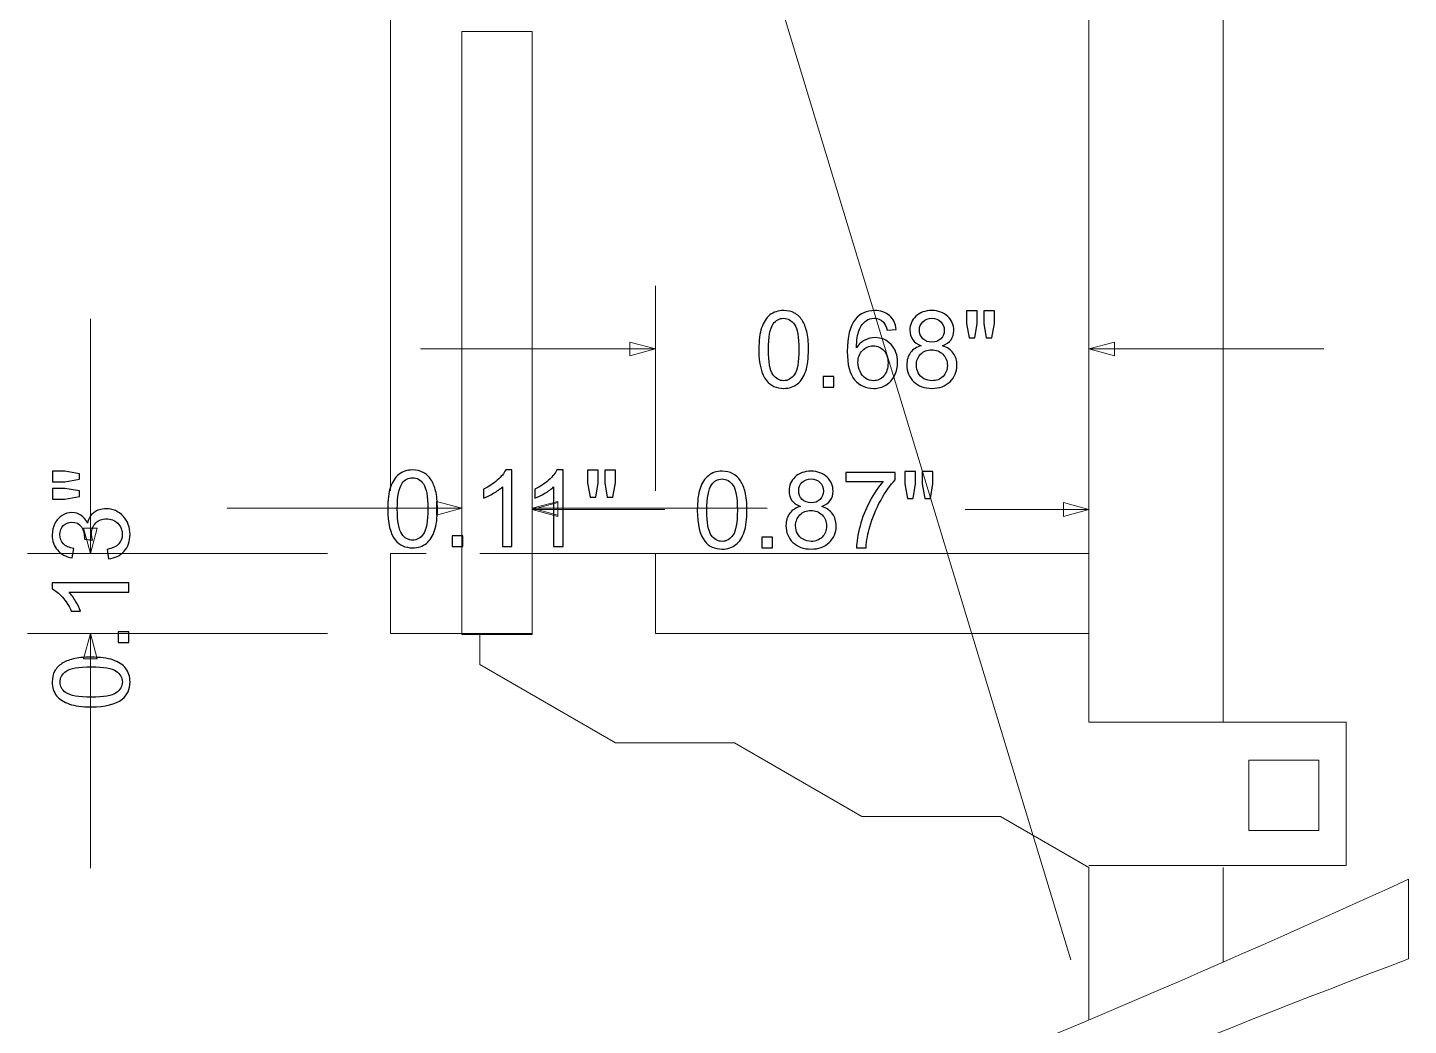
# Model space of a CAD drawing. Header units: inches. Extents: x -60.4 to -14.9, y -20.3 to 14.1.
# Drawn here: x -30.503 to -28.342, y -6.183 to -4.622 of the extents above; entities that cross this region are included whole.
import ezdxf

# ---------------------------------------------------------------- set-up
doc = ezdxf.new("R2010")
doc.units = ezdxf.units.IN
doc.header["$MEASUREMENT"] = 0
doc.layers.add('Master Desktop', color=7, linetype='Continuous', plot=False)

msp = doc.modelspace()

# ---------------------------------------------------------------- linework, layer by layer
at = {"layer": 'Master Desktop', "lineweight": 9}
for points in [[(-29.8232, -5.5718), (-29.7132, -5.5718), (-29.7132, -4.6277), (-29.8232, -4.6277), (-29.8232, -5.5718)], [(-28.5917, -5.8782), (-28.4817, -5.8782), (-28.4817, -5.7682), (-28.5917, -5.7682), (-28.5917, -5.8782)]]:
    msp.add_lwpolyline(points, close=True, dxfattribs=at)
at = {"layer": 'Master Desktop', "lineweight": 18}
for points in [[(-28.8417, -0.5512), (-28.8417, -0.5512), (-28.8417, -5.7087), (-28.8417, -5.7087)], [(-28.8417, -5.7087), (-28.8417, -5.7087), (-28.8417, -0.5512), (-28.8417, -0.5512)], [(-28.6317, -0.5512), (-28.6317, -0.5512), (-28.6317, -5.7087), (-28.6317, -5.7087)], [(-28.8417, -5.9362), (-28.8417, -5.9362), (-28.8417, -6.1747), (-28.8417, -6.1747)], [(-28.8417, -6.1747), (-28.8417, -6.1747), (-28.8417, -5.9362), (-28.8417, -5.9362)], [(-28.6317, -5.9362), (-28.6317, -5.9362), (-28.6317, -6.0844), (-28.6317, -6.0844)], [(-30.499, -6.7786), (-29.7552, -6.5517), (-29.0328, -6.2708), (-28.3417, -5.9547)]]:
    msp.add_open_spline(points, degree=3, dxfattribs=at)
at = {"layer": 'Master Desktop', "color": 155, "lineweight": 9}
for points in [[(-28.8703, -6.0805), (-28.8703, -6.0805), (-29.7186, -3.2878), (-29.7186, -3.2878)], [(-29.9352, -5.3465), (-29.9352, -5.3465), (-29.9352, -3.849), (-29.9352, -3.849)], [(-28.8417, -5.3465), (-28.8417, -5.3465), (-28.8417, -3.849), (-28.8417, -3.849)], [(-29.5205, -5.3465), (-29.5205, -5.3465), (-29.5205, -5.0261), (-29.5205, -5.0261)], [(-28.8417, -5.3465), (-28.8417, -5.3465), (-28.8417, -5.0261), (-28.8417, -5.0261)], [(-30.4047, -5.4449), (-30.4047, -5.4449), (-30.4047, -5.0775), (-30.4047, -5.0775)], [(-29.5205, -5.1245), (-29.5205, -5.1245), (-29.8879, -5.1245), (-29.8879, -5.1245)], [(-28.4743, -5.1245), (-28.4743, -5.1245), (-28.8417, -5.1245), (-28.8417, -5.1245)], [(-29.8232, -5.374), (-29.8232, -5.374), (-29.8232, -5.2756), (-29.8232, -5.2756)], [(-29.7132, -5.374), (-29.7132, -5.374), (-29.7132, -5.2756), (-29.7132, -5.2756)], [(-29.7132, -5.376), (-29.7132, -5.376), (-29.7132, -5.2775), (-29.7132, -5.2775)], [(-28.8417, -5.376), (-28.8417, -5.376), (-28.8417, -5.2775), (-28.8417, -5.2775)], [(-30.1906, -5.374), (-30.1906, -5.374), (-29.8232, -5.374), (-29.8232, -5.374)], [(-29.7132, -5.374), (-29.7132, -5.374), (-29.3457, -5.374), (-29.3457, -5.374)], [(-29.5057, -5.376), (-29.5057, -5.376), (-29.7132, -5.376), (-29.7132, -5.376)], [(-28.8417, -5.376), (-28.8417, -5.376), (-29.0353, -5.376), (-29.0353, -5.376)], [(-30.0336, -5.4449), (-30.0336, -5.4449), (-30.5031, -5.4449), (-30.5031, -5.4449)], [(-30.0336, -5.5699), (-30.0336, -5.5699), (-30.5031, -5.5699), (-30.5031, -5.5699)], [(-30.4047, -5.9373), (-30.4047, -5.9373), (-30.4047, -5.5699), (-30.4047, -5.5699)]]:
    msp.add_open_spline(points, degree=3, dxfattribs=at)
at = {"layer": 'Master Desktop', "color": 155}
for points, knots in [([(-29.3585, -5.1255), (-29.3585, -5.1114), (-29.357, -5.1), (-29.3541, -5.0914), (-29.3541, -5.0914), (-29.3512, -5.0828), (-29.3469, -5.0762), (-29.3412, -5.0715), (-29.3412, -5.0715), (-29.3355, -5.0669), (-29.3283, -5.0646), (-29.3196, -5.0646), (-29.3196, -5.0646), (-29.3132, -5.0646), (-29.3076, -5.0658), (-29.3028, -5.0684), (-29.3028, -5.0684), (-29.2979, -5.071), (-29.2939, -5.0747), (-29.2908, -5.0796), (-29.2908, -5.0796), (-29.2877, -5.0844), (-29.2853, -5.0903), (-29.2835, -5.0973), (-29.2835, -5.0973), (-29.2817, -5.1043), (-29.2808, -5.1137), (-29.2808, -5.1255), (-29.2808, -5.1255), (-29.2808, -5.1395), (-29.2822, -5.1508), (-29.2851, -5.1595), (-29.2851, -5.1595), (-29.288, -5.1681), (-29.2923, -5.1747), (-29.298, -5.1794), (-29.298, -5.1794), (-29.3037, -5.1841), (-29.3109, -5.1864), (-29.3196, -5.1864), (-29.3196, -5.1864), (-29.3311, -5.1864), (-29.3401, -5.1823), (-29.3467, -5.1741), (-29.3467, -5.1741), (-29.3545, -5.1641), (-29.3585, -5.1479), (-29.3585, -5.1255)], [0, 0, 0, 0, 0.076923, 0.076923, 0.076923, 0.076923, 0.153846, 0.153846, 0.153846, 0.153846, 0.230769, 0.230769, 0.230769, 0.230769, 0.307692, 0.307692, 0.307692, 0.307692, 0.384615, 0.384615, 0.384615, 0.384615, 0.461538, 0.461538, 0.461538, 0.461538, 0.538462, 0.538462, 0.538462, 0.538462, 0.615385, 0.615385, 0.615385, 0.615385, 0.692308, 0.692308, 0.692308, 0.692308, 0.769231, 0.769231, 0.769231, 0.769231, 0.846154, 0.846154, 0.846154, 0.846154, 1, 1, 1, 1]), ([(-29.3435, -5.1256), (-29.3435, -5.1452), (-29.3412, -5.1583), (-29.3366, -5.1647), (-29.3366, -5.1647), (-29.332, -5.1712), (-29.3264, -5.1744), (-29.3196, -5.1744), (-29.3196, -5.1744), (-29.3129, -5.1744), (-29.3072, -5.1712), (-29.3027, -5.1647), (-29.3027, -5.1647), (-29.2981, -5.1582), (-29.2958, -5.1452), (-29.2958, -5.1256), (-29.2958, -5.1256), (-29.2958, -5.1059), (-29.2981, -5.0929), (-29.3027, -5.0864), (-29.3027, -5.0864), (-29.3072, -5.08), (-29.3129, -5.0767), (-29.3198, -5.0767), (-29.3198, -5.0767), (-29.3265, -5.0767), (-29.3319, -5.0796), (-29.3359, -5.0853), (-29.3359, -5.0853), (-29.341, -5.0925), (-29.3435, -5.106), (-29.3435, -5.1256)], [0, 0, 0, 0, 0.111111, 0.111111, 0.111111, 0.111111, 0.222222, 0.222222, 0.222222, 0.222222, 0.333333, 0.333333, 0.333333, 0.333333, 0.444444, 0.444444, 0.444444, 0.444444, 0.555556, 0.555556, 0.555556, 0.555556, 0.666667, 0.666667, 0.666667, 0.666667, 0.777778, 0.777778, 0.777778, 0.777778, 1, 1, 1, 1]), ([(-29.1433, -5.0942), (-29.1433, -5.0942), (-29.1578, -5.0954), (-29.1578, -5.0954), (-29.1578, -5.0954), (-29.1591, -5.0897), (-29.161, -5.0855), (-29.1634, -5.0828), (-29.1634, -5.0828), (-29.1674, -5.0787), (-29.1723, -5.0766), (-29.1781, -5.0766), (-29.1781, -5.0766), (-29.1828, -5.0766), (-29.187, -5.0779), (-29.1905, -5.0805), (-29.1905, -5.0805), (-29.1952, -5.0838), (-29.1988, -5.0887), (-29.2015, -5.0952), (-29.2015, -5.0952), (-29.2041, -5.1017), (-29.2055, -5.1108), (-29.2056, -5.1228), (-29.2056, -5.1228), (-29.2021, -5.1174), (-29.1978, -5.1134), (-29.1927, -5.1108), (-29.1927, -5.1108), (-29.1875, -5.1082), (-29.1822, -5.1069), (-29.1766, -5.1069), (-29.1766, -5.1069), (-29.1668, -5.1069), (-29.1585, -5.1105), (-29.1516, -5.1177), (-29.1516, -5.1177), (-29.1447, -5.1249), (-29.1413, -5.1342), (-29.1413, -5.1456), (-29.1413, -5.1456), (-29.1413, -5.1531), (-29.1429, -5.16), (-29.1461, -5.1665), (-29.1461, -5.1665), (-29.1494, -5.1729), (-29.1538, -5.1778), (-29.1595, -5.1813), (-29.1595, -5.1813), (-29.1651, -5.1847), (-29.1715, -5.1864), (-29.1787, -5.1864), (-29.1787, -5.1864), (-29.1909, -5.1864), (-29.2009, -5.1819), (-29.2086, -5.1729), (-29.2086, -5.1729), (-29.2163, -5.164), (-29.2201, -5.1492), (-29.2201, -5.1285), (-29.2201, -5.1285), (-29.2201, -5.1055), (-29.2159, -5.0887), (-29.2073, -5.0782), (-29.2073, -5.0782), (-29.1999, -5.0691), (-29.1899, -5.0646), (-29.1772, -5.0646), (-29.1772, -5.0646), (-29.1678, -5.0646), (-29.1601, -5.0672), (-29.1541, -5.0725), (-29.1541, -5.0725), (-29.1481, -5.0777), (-29.1445, -5.085), (-29.1433, -5.0942)], [0, 0, 0, 0, 0.05, 0.05, 0.05, 0.05, 0.1, 0.1, 0.1, 0.1, 0.15, 0.15, 0.15, 0.15, 0.2, 0.2, 0.2, 0.2, 0.25, 0.25, 0.25, 0.25, 0.3, 0.3, 0.3, 0.3, 0.35, 0.35, 0.35, 0.35, 0.4, 0.4, 0.4, 0.4, 0.45, 0.45, 0.45, 0.45, 0.5, 0.5, 0.5, 0.5, 0.55, 0.55, 0.55, 0.55, 0.6, 0.6, 0.6, 0.6, 0.65, 0.65, 0.65, 0.65, 0.7, 0.7, 0.7, 0.7, 0.75, 0.75, 0.75, 0.75, 0.8, 0.8, 0.8, 0.8, 0.85, 0.85, 0.85, 0.85, 0.9, 0.9, 0.9, 0.9, 1, 1, 1, 1]), ([(-29.1042, -5.1197), (-29.1103, -5.1175), (-29.1148, -5.1143), (-29.1177, -5.1102), (-29.1177, -5.1102), (-29.1206, -5.106), (-29.1221, -5.1011), (-29.1221, -5.0953), (-29.1221, -5.0953), (-29.1221, -5.0867), (-29.119, -5.0794), (-29.1128, -5.0735), (-29.1128, -5.0735), (-29.1065, -5.0675), (-29.0982, -5.0646), (-29.0879, -5.0646), (-29.0879, -5.0646), (-29.0775, -5.0646), (-29.0691, -5.0676), (-29.0628, -5.0737), (-29.0628, -5.0737), (-29.0564, -5.0797), (-29.0533, -5.0871), (-29.0533, -5.0958), (-29.0533, -5.0958), (-29.0533, -5.1013), (-29.0547, -5.1061), (-29.0576, -5.1102), (-29.0576, -5.1102), (-29.0605, -5.1143), (-29.0649, -5.1175), (-29.0708, -5.1197), (-29.0708, -5.1197), (-29.0635, -5.1221), (-29.058, -5.1259), (-29.0542, -5.1313), (-29.0542, -5.1313), (-29.0504, -5.1366), (-29.0484, -5.1429), (-29.0484, -5.1503), (-29.0484, -5.1503), (-29.0484, -5.1605), (-29.052, -5.169), (-29.0592, -5.176), (-29.0592, -5.176), (-29.0665, -5.1829), (-29.0759, -5.1864), (-29.0877, -5.1864), (-29.0877, -5.1864), (-29.0994, -5.1864), (-29.1089, -5.1829), (-29.1161, -5.176), (-29.1161, -5.176), (-29.1233, -5.169), (-29.1269, -5.1603), (-29.1269, -5.1499), (-29.1269, -5.1499), (-29.1269, -5.1421), (-29.125, -5.1356), (-29.121, -5.1304), (-29.121, -5.1304), (-29.1171, -5.1252), (-29.1115, -5.1216), (-29.1042, -5.1197)], [0, 0, 0, 0, 0.058824, 0.058824, 0.058824, 0.058824, 0.117647, 0.117647, 0.117647, 0.117647, 0.176471, 0.176471, 0.176471, 0.176471, 0.235294, 0.235294, 0.235294, 0.235294, 0.294118, 0.294118, 0.294118, 0.294118, 0.352941, 0.352941, 0.352941, 0.352941, 0.411765, 0.411765, 0.411765, 0.411765, 0.470588, 0.470588, 0.470588, 0.470588, 0.529412, 0.529412, 0.529412, 0.529412, 0.588235, 0.588235, 0.588235, 0.588235, 0.647059, 0.647059, 0.647059, 0.647059, 0.705882, 0.705882, 0.705882, 0.705882, 0.764706, 0.764706, 0.764706, 0.764706, 0.823529, 0.823529, 0.823529, 0.823529, 0.882353, 0.882353, 0.882353, 0.882353, 1, 1, 1, 1]), ([(-29.1071, -5.0948), (-29.1071, -5.1005), (-29.1053, -5.1051), (-29.1017, -5.1087), (-29.1017, -5.1087), (-29.0981, -5.1123), (-29.0934, -5.1141), (-29.0875, -5.1141), (-29.0875, -5.1141), (-29.0818, -5.1141), (-29.0772, -5.1123), (-29.0736, -5.1087), (-29.0736, -5.1087), (-29.07, -5.1052), (-29.0683, -5.1008), (-29.0683, -5.0957), (-29.0683, -5.0957), (-29.0683, -5.0903), (-29.0701, -5.0857), (-29.0738, -5.0821), (-29.0738, -5.0821), (-29.0775, -5.0784), (-29.0821, -5.0766), (-29.0877, -5.0766), (-29.0877, -5.0766), (-29.0933, -5.0766), (-29.098, -5.0784), (-29.1016, -5.082), (-29.1016, -5.082), (-29.1053, -5.0855), (-29.1071, -5.0898), (-29.1071, -5.0948)], [0, 0, 0, 0, 0.111111, 0.111111, 0.111111, 0.111111, 0.222222, 0.222222, 0.222222, 0.222222, 0.333333, 0.333333, 0.333333, 0.333333, 0.444444, 0.444444, 0.444444, 0.444444, 0.555556, 0.555556, 0.555556, 0.555556, 0.666667, 0.666667, 0.666667, 0.666667, 0.777778, 0.777778, 0.777778, 0.777778, 1, 1, 1, 1]), ([(-29.0294, -5.1072), (-29.0294, -5.1072), (-29.0334, -5.0846), (-29.0334, -5.0846), (-29.0334, -5.0846), (-29.0334, -5.0846), (-29.0334, -5.0651), (-29.0334, -5.0651), (-29.0334, -5.0651), (-29.0334, -5.0651), (-29.0167, -5.0651), (-29.0167, -5.0651), (-29.0167, -5.0651), (-29.0167, -5.0651), (-29.0167, -5.0846), (-29.0167, -5.0846), (-29.0167, -5.0846), (-29.0167, -5.0846), (-29.0204, -5.1072), (-29.0204, -5.1072), (-29.0204, -5.1072), (-29.0204, -5.1072), (-29.0294, -5.1072), (-29.0294, -5.1072)], [0, 0, 0, 0, 0.142857, 0.142857, 0.142857, 0.142857, 0.285714, 0.285714, 0.285714, 0.285714, 0.428571, 0.428571, 0.428571, 0.428571, 0.571429, 0.571429, 0.571429, 0.571429, 0.714286, 0.714286, 0.714286, 0.714286, 1, 1, 1, 1]), ([(-29.0024, -5.1072), (-29.0024, -5.1072), (-29.0064, -5.0846), (-29.0064, -5.0846), (-29.0064, -5.0846), (-29.0064, -5.0846), (-29.0064, -5.0651), (-29.0064, -5.0651), (-29.0064, -5.0651), (-29.0064, -5.0651), (-28.9897, -5.0651), (-28.9897, -5.0651), (-28.9897, -5.0651), (-28.9897, -5.0651), (-28.9897, -5.0846), (-28.9897, -5.0846), (-28.9897, -5.0846), (-28.9897, -5.0846), (-28.9937, -5.1072), (-28.9937, -5.1072), (-28.9937, -5.1072), (-28.9937, -5.1072), (-29.0024, -5.1072), (-29.0024, -5.1072)], [0, 0, 0, 0, 0.142857, 0.142857, 0.142857, 0.142857, 0.285714, 0.285714, 0.285714, 0.285714, 0.428571, 0.428571, 0.428571, 0.428571, 0.571429, 0.571429, 0.571429, 0.571429, 0.714286, 0.714286, 0.714286, 0.714286, 1, 1, 1, 1]), ([(-29.2033, -5.1457), (-29.2033, -5.1508), (-29.2022, -5.1556), (-29.2001, -5.1602), (-29.2001, -5.1602), (-29.1979, -5.1648), (-29.1949, -5.1683), (-29.1911, -5.1708), (-29.1911, -5.1708), (-29.1873, -5.1732), (-29.1832, -5.1744), (-29.1789, -5.1744), (-29.1789, -5.1744), (-29.1727, -5.1744), (-29.1674, -5.1719), (-29.1629, -5.1669), (-29.1629, -5.1669), (-29.1585, -5.1619), (-29.1563, -5.1551), (-29.1563, -5.1465), (-29.1563, -5.1465), (-29.1563, -5.1383), (-29.1585, -5.1318), (-29.1629, -5.127), (-29.1629, -5.127), (-29.1672, -5.1223), (-29.1728, -5.1199), (-29.1795, -5.1199), (-29.1795, -5.1199), (-29.1861, -5.1199), (-29.1918, -5.1223), (-29.1964, -5.127), (-29.1964, -5.127), (-29.201, -5.1318), (-29.2033, -5.138), (-29.2033, -5.1457)], [0, 0, 0, 0, 0.1, 0.1, 0.1, 0.1, 0.2, 0.2, 0.2, 0.2, 0.3, 0.3, 0.3, 0.3, 0.4, 0.4, 0.4, 0.4, 0.5, 0.5, 0.5, 0.5, 0.6, 0.6, 0.6, 0.6, 0.7, 0.7, 0.7, 0.7, 0.8, 0.8, 0.8, 0.8, 1, 1, 1, 1]), ([(-29.1119, -5.15), (-29.1119, -5.1542), (-29.111, -5.1582), (-29.109, -5.1621), (-29.109, -5.1621), (-29.1071, -5.166), (-29.1041, -5.169), (-29.1002, -5.1712), (-29.1002, -5.1712), (-29.0963, -5.1733), (-29.092, -5.1744), (-29.0876, -5.1744), (-29.0876, -5.1744), (-29.0805, -5.1744), (-29.0747, -5.1722), (-29.0702, -5.1677), (-29.0702, -5.1677), (-29.0657, -5.1632), (-29.0634, -5.1574), (-29.0634, -5.1505), (-29.0634, -5.1505), (-29.0634, -5.1434), (-29.0658, -5.1376), (-29.0704, -5.133), (-29.0704, -5.133), (-29.0751, -5.1284), (-29.081, -5.1261), (-29.088, -5.1261), (-29.088, -5.1261), (-29.095, -5.1261), (-29.1007, -5.1283), (-29.1052, -5.1329), (-29.1052, -5.1329), (-29.1097, -5.1375), (-29.1119, -5.1432), (-29.1119, -5.15)], [0, 0, 0, 0, 0.1, 0.1, 0.1, 0.1, 0.2, 0.2, 0.2, 0.2, 0.3, 0.3, 0.3, 0.3, 0.4, 0.4, 0.4, 0.4, 0.5, 0.5, 0.5, 0.5, 0.6, 0.6, 0.6, 0.6, 0.7, 0.7, 0.7, 0.7, 0.8, 0.8, 0.8, 0.8, 1, 1, 1, 1]), ([(-29.2576, -5.1844), (-29.2576, -5.1844), (-29.2576, -5.1677), (-29.2576, -5.1677), (-29.2576, -5.1677), (-29.2576, -5.1677), (-29.2409, -5.1677), (-29.2409, -5.1677), (-29.2409, -5.1677), (-29.2409, -5.1677), (-29.2409, -5.1844), (-29.2409, -5.1844), (-29.2409, -5.1844), (-29.2409, -5.1844), (-29.2576, -5.1844), (-29.2576, -5.1844)], [0, 0, 0, 0, 0.2, 0.2, 0.2, 0.2, 0.4, 0.4, 0.4, 0.4, 0.6, 0.6, 0.6, 0.6, 1, 1, 1, 1]), ([(-30.4219, -5.3287), (-30.4219, -5.3287), (-30.4446, -5.3327), (-30.4446, -5.3327), (-30.4446, -5.3327), (-30.4446, -5.3327), (-30.4641, -5.3327), (-30.4641, -5.3327), (-30.4641, -5.3327), (-30.4641, -5.3327), (-30.4641, -5.316), (-30.4641, -5.316), (-30.4641, -5.316), (-30.4641, -5.316), (-30.4446, -5.316), (-30.4446, -5.316), (-30.4446, -5.316), (-30.4446, -5.316), (-30.4219, -5.32), (-30.4219, -5.32), (-30.4219, -5.32), (-30.4219, -5.32), (-30.4219, -5.3287), (-30.4219, -5.3287)], [0, 0, 0, 0, 0.142857, 0.142857, 0.142857, 0.142857, 0.285714, 0.285714, 0.285714, 0.285714, 0.428571, 0.428571, 0.428571, 0.428571, 0.571429, 0.571429, 0.571429, 0.571429, 0.714286, 0.714286, 0.714286, 0.714286, 1, 1, 1, 1]), ([(-29.9394, -5.375), (-29.9394, -5.3609), (-29.9379, -5.3496), (-29.935, -5.3409), (-29.935, -5.3409), (-29.9321, -5.3323), (-29.9278, -5.3257), (-29.9221, -5.321), (-29.9221, -5.321), (-29.9164, -5.3164), (-29.9092, -5.3141), (-29.9005, -5.3141), (-29.9005, -5.3141), (-29.8941, -5.3141), (-29.8885, -5.3154), (-29.8837, -5.3179), (-29.8837, -5.3179), (-29.8788, -5.3205), (-29.8748, -5.3243), (-29.8717, -5.3291), (-29.8717, -5.3291), (-29.8686, -5.3339), (-29.8662, -5.3399), (-29.8644, -5.3468), (-29.8644, -5.3468), (-29.8626, -5.3538), (-29.8617, -5.3632), (-29.8617, -5.375), (-29.8617, -5.375), (-29.8617, -5.389), (-29.8631, -5.4004), (-29.866, -5.409), (-29.866, -5.409), (-29.8689, -5.4176), (-29.8732, -5.4243), (-29.8789, -5.4289), (-29.8789, -5.4289), (-29.8846, -5.4336), (-29.8918, -5.4359), (-29.9005, -5.4359), (-29.9005, -5.4359), (-29.912, -5.4359), (-29.921, -5.4318), (-29.9276, -5.4236), (-29.9276, -5.4236), (-29.9354, -5.4136), (-29.9394, -5.3974), (-29.9394, -5.375)], [0, 0, 0, 0, 0.076923, 0.076923, 0.076923, 0.076923, 0.153846, 0.153846, 0.153846, 0.153846, 0.230769, 0.230769, 0.230769, 0.230769, 0.307692, 0.307692, 0.307692, 0.307692, 0.384615, 0.384615, 0.384615, 0.384615, 0.461538, 0.461538, 0.461538, 0.461538, 0.538462, 0.538462, 0.538462, 0.538462, 0.615385, 0.615385, 0.615385, 0.615385, 0.692308, 0.692308, 0.692308, 0.692308, 0.769231, 0.769231, 0.769231, 0.769231, 0.846154, 0.846154, 0.846154, 0.846154, 1, 1, 1, 1]), ([(-29.7454, -5.4339), (-29.7454, -5.4339), (-29.76, -5.4339), (-29.76, -5.4339), (-29.76, -5.4339), (-29.76, -5.4339), (-29.76, -5.3405), (-29.76, -5.3405), (-29.76, -5.3405), (-29.7635, -5.3439), (-29.7682, -5.3473), (-29.7739, -5.3506), (-29.7739, -5.3506), (-29.7796, -5.354), (-29.7848, -5.3565), (-29.7894, -5.3582), (-29.7894, -5.3582), (-29.7894, -5.3582), (-29.7894, -5.344), (-29.7894, -5.344), (-29.7894, -5.344), (-29.7812, -5.3402), (-29.774, -5.3355), (-29.7679, -5.33), (-29.7679, -5.33), (-29.7617, -5.3246), (-29.7574, -5.3193), (-29.7548, -5.3141), (-29.7548, -5.3141), (-29.7548, -5.3141), (-29.7454, -5.3141), (-29.7454, -5.3141), (-29.7454, -5.3141), (-29.7454, -5.3141), (-29.7454, -5.4339), (-29.7454, -5.4339)], [0, 0, 0, 0, 0.1, 0.1, 0.1, 0.1, 0.2, 0.2, 0.2, 0.2, 0.3, 0.3, 0.3, 0.3, 0.4, 0.4, 0.4, 0.4, 0.5, 0.5, 0.5, 0.5, 0.6, 0.6, 0.6, 0.6, 0.7, 0.7, 0.7, 0.7, 0.8, 0.8, 0.8, 0.8, 1, 1, 1, 1]), ([(-29.665, -5.4339), (-29.665, -5.4339), (-29.6797, -5.4339), (-29.6797, -5.4339), (-29.6797, -5.4339), (-29.6797, -5.4339), (-29.6797, -5.3405), (-29.6797, -5.3405), (-29.6797, -5.3405), (-29.6832, -5.3439), (-29.6879, -5.3473), (-29.6936, -5.3506), (-29.6936, -5.3506), (-29.6993, -5.354), (-29.7045, -5.3565), (-29.709, -5.3582), (-29.709, -5.3582), (-29.709, -5.3582), (-29.709, -5.344), (-29.709, -5.344), (-29.709, -5.344), (-29.7008, -5.3402), (-29.6937, -5.3355), (-29.6875, -5.33), (-29.6875, -5.33), (-29.6814, -5.3246), (-29.677, -5.3193), (-29.6745, -5.3141), (-29.6745, -5.3141), (-29.6745, -5.3141), (-29.665, -5.3141), (-29.665, -5.3141), (-29.665, -5.3141), (-29.665, -5.3141), (-29.665, -5.4339), (-29.665, -5.4339)], [0, 0, 0, 0, 0.1, 0.1, 0.1, 0.1, 0.2, 0.2, 0.2, 0.2, 0.3, 0.3, 0.3, 0.3, 0.4, 0.4, 0.4, 0.4, 0.5, 0.5, 0.5, 0.5, 0.6, 0.6, 0.6, 0.6, 0.7, 0.7, 0.7, 0.7, 0.8, 0.8, 0.8, 0.8, 1, 1, 1, 1]), ([(-29.6226, -5.3568), (-29.6226, -5.3568), (-29.6267, -5.3341), (-29.6267, -5.3341), (-29.6267, -5.3341), (-29.6267, -5.3341), (-29.6267, -5.3146), (-29.6267, -5.3146), (-29.6267, -5.3146), (-29.6267, -5.3146), (-29.61, -5.3146), (-29.61, -5.3146), (-29.61, -5.3146), (-29.61, -5.3146), (-29.61, -5.3341), (-29.61, -5.3341), (-29.61, -5.3341), (-29.61, -5.3341), (-29.6137, -5.3568), (-29.6137, -5.3568), (-29.6137, -5.3568), (-29.6137, -5.3568), (-29.6226, -5.3568), (-29.6226, -5.3568)], [0, 0, 0, 0, 0.142857, 0.142857, 0.142857, 0.142857, 0.285714, 0.285714, 0.285714, 0.285714, 0.428571, 0.428571, 0.428571, 0.428571, 0.571429, 0.571429, 0.571429, 0.571429, 0.714286, 0.714286, 0.714286, 0.714286, 1, 1, 1, 1]), ([(-29.5957, -5.3568), (-29.5957, -5.3568), (-29.5997, -5.3341), (-29.5997, -5.3341), (-29.5997, -5.3341), (-29.5997, -5.3341), (-29.5997, -5.3146), (-29.5997, -5.3146), (-29.5997, -5.3146), (-29.5997, -5.3146), (-29.583, -5.3146), (-29.583, -5.3146), (-29.583, -5.3146), (-29.583, -5.3146), (-29.583, -5.3341), (-29.583, -5.3341), (-29.583, -5.3341), (-29.583, -5.3341), (-29.5869, -5.3568), (-29.5869, -5.3568), (-29.5869, -5.3568), (-29.5869, -5.3568), (-29.5957, -5.3568), (-29.5957, -5.3568)], [0, 0, 0, 0, 0.142857, 0.142857, 0.142857, 0.142857, 0.285714, 0.285714, 0.285714, 0.285714, 0.428571, 0.428571, 0.428571, 0.428571, 0.571429, 0.571429, 0.571429, 0.571429, 0.714286, 0.714286, 0.714286, 0.714286, 1, 1, 1, 1]), ([(-29.4548, -5.377), (-29.4548, -5.3629), (-29.4534, -5.3515), (-29.4505, -5.3429), (-29.4505, -5.3429), (-29.4476, -5.3343), (-29.4433, -5.3276), (-29.4375, -5.323), (-29.4375, -5.323), (-29.4318, -5.3183), (-29.4246, -5.316), (-29.416, -5.316), (-29.416, -5.316), (-29.4096, -5.316), (-29.404, -5.3173), (-29.3991, -5.3199), (-29.3991, -5.3199), (-29.3943, -5.3225), (-29.3903, -5.3262), (-29.3872, -5.3311), (-29.3872, -5.3311), (-29.3841, -5.3359), (-29.3816, -5.3418), (-29.3798, -5.3488), (-29.3798, -5.3488), (-29.378, -5.3558), (-29.3771, -5.3652), (-29.3771, -5.377), (-29.3771, -5.377), (-29.3771, -5.391), (-29.3786, -5.4023), (-29.3815, -5.4109), (-29.3815, -5.4109), (-29.3843, -5.4196), (-29.3886, -5.4262), (-29.3943, -5.4309), (-29.3943, -5.4309), (-29.4, -5.4355), (-29.4073, -5.4379), (-29.416, -5.4379), (-29.416, -5.4379), (-29.4275, -5.4379), (-29.4365, -5.4338), (-29.443, -5.4256), (-29.443, -5.4256), (-29.4509, -5.4156), (-29.4548, -5.3994), (-29.4548, -5.377)], [0, 0, 0, 0, 0.076923, 0.076923, 0.076923, 0.076923, 0.153846, 0.153846, 0.153846, 0.153846, 0.230769, 0.230769, 0.230769, 0.230769, 0.307692, 0.307692, 0.307692, 0.307692, 0.384615, 0.384615, 0.384615, 0.384615, 0.461538, 0.461538, 0.461538, 0.461538, 0.538462, 0.538462, 0.538462, 0.538462, 0.615385, 0.615385, 0.615385, 0.615385, 0.692308, 0.692308, 0.692308, 0.692308, 0.769231, 0.769231, 0.769231, 0.769231, 0.846154, 0.846154, 0.846154, 0.846154, 1, 1, 1, 1]), ([(-29.2932, -5.3712), (-29.2993, -5.369), (-29.3038, -5.3658), (-29.3068, -5.3616), (-29.3068, -5.3616), (-29.3097, -5.3575), (-29.3111, -5.3526), (-29.3111, -5.3468), (-29.3111, -5.3468), (-29.3111, -5.3381), (-29.308, -5.3308), (-29.3018, -5.3249), (-29.3018, -5.3249), (-29.2956, -5.319), (-29.2873, -5.316), (-29.2769, -5.316), (-29.2769, -5.316), (-29.2665, -5.316), (-29.2581, -5.3191), (-29.2518, -5.3251), (-29.2518, -5.3251), (-29.2455, -5.3312), (-29.2423, -5.3385), (-29.2423, -5.3472), (-29.2423, -5.3472), (-29.2423, -5.3528), (-29.2438, -5.3576), (-29.2466, -5.3617), (-29.2466, -5.3617), (-29.2495, -5.3658), (-29.2539, -5.369), (-29.2598, -5.3712), (-29.2598, -5.3712), (-29.2525, -5.3736), (-29.247, -5.3774), (-29.2432, -5.3827), (-29.2432, -5.3827), (-29.2394, -5.388), (-29.2375, -5.3944), (-29.2375, -5.4018), (-29.2375, -5.4018), (-29.2375, -5.412), (-29.2411, -5.4205), (-29.2483, -5.4275), (-29.2483, -5.4275), (-29.2555, -5.4344), (-29.265, -5.4379), (-29.2767, -5.4379), (-29.2767, -5.4379), (-29.2885, -5.4379), (-29.298, -5.4344), (-29.3052, -5.4274), (-29.3052, -5.4274), (-29.3124, -5.4205), (-29.316, -5.4118), (-29.316, -5.4013), (-29.316, -5.4013), (-29.316, -5.3936), (-29.314, -5.3871), (-29.3101, -5.3819), (-29.3101, -5.3819), (-29.3061, -5.3766), (-29.3005, -5.3731), (-29.2932, -5.3712)], [0, 0, 0, 0, 0.058824, 0.058824, 0.058824, 0.058824, 0.117647, 0.117647, 0.117647, 0.117647, 0.176471, 0.176471, 0.176471, 0.176471, 0.235294, 0.235294, 0.235294, 0.235294, 0.294118, 0.294118, 0.294118, 0.294118, 0.352941, 0.352941, 0.352941, 0.352941, 0.411765, 0.411765, 0.411765, 0.411765, 0.470588, 0.470588, 0.470588, 0.470588, 0.529412, 0.529412, 0.529412, 0.529412, 0.588235, 0.588235, 0.588235, 0.588235, 0.647059, 0.647059, 0.647059, 0.647059, 0.705882, 0.705882, 0.705882, 0.705882, 0.764706, 0.764706, 0.764706, 0.764706, 0.823529, 0.823529, 0.823529, 0.823529, 0.882353, 0.882353, 0.882353, 0.882353, 1, 1, 1, 1]), ([(-29.1257, -5.3587), (-29.1257, -5.3587), (-29.1298, -5.336), (-29.1298, -5.336), (-29.1298, -5.336), (-29.1298, -5.336), (-29.1298, -5.3165), (-29.1298, -5.3165), (-29.1298, -5.3165), (-29.1298, -5.3165), (-29.1131, -5.3165), (-29.1131, -5.3165), (-29.1131, -5.3165), (-29.1131, -5.3165), (-29.1131, -5.336), (-29.1131, -5.336), (-29.1131, -5.336), (-29.1131, -5.336), (-29.1168, -5.3587), (-29.1168, -5.3587), (-29.1168, -5.3587), (-29.1168, -5.3587), (-29.1257, -5.3587), (-29.1257, -5.3587)], [0, 0, 0, 0, 0.142857, 0.142857, 0.142857, 0.142857, 0.285714, 0.285714, 0.285714, 0.285714, 0.428571, 0.428571, 0.428571, 0.428571, 0.571429, 0.571429, 0.571429, 0.571429, 0.714286, 0.714286, 0.714286, 0.714286, 1, 1, 1, 1]), ([(-29.0988, -5.3587), (-29.0988, -5.3587), (-29.1028, -5.336), (-29.1028, -5.336), (-29.1028, -5.336), (-29.1028, -5.336), (-29.1028, -5.3165), (-29.1028, -5.3165), (-29.1028, -5.3165), (-29.1028, -5.3165), (-29.0861, -5.3165), (-29.0861, -5.3165), (-29.0861, -5.3165), (-29.0861, -5.3165), (-29.0861, -5.336), (-29.0861, -5.336), (-29.0861, -5.336), (-29.0861, -5.336), (-29.09, -5.3587), (-29.09, -5.3587), (-29.09, -5.3587), (-29.09, -5.3587), (-29.0988, -5.3587), (-29.0988, -5.3587)], [0, 0, 0, 0, 0.142857, 0.142857, 0.142857, 0.142857, 0.285714, 0.285714, 0.285714, 0.285714, 0.428571, 0.428571, 0.428571, 0.428571, 0.571429, 0.571429, 0.571429, 0.571429, 0.714286, 0.714286, 0.714286, 0.714286, 1, 1, 1, 1]), ([(-29.9244, -5.3751), (-29.9244, -5.3947), (-29.9221, -5.4078), (-29.9175, -5.4142), (-29.9175, -5.4142), (-29.9129, -5.4207), (-29.9072, -5.4239), (-29.9005, -5.4239), (-29.9005, -5.4239), (-29.8938, -5.4239), (-29.8881, -5.4207), (-29.8836, -5.4142), (-29.8836, -5.4142), (-29.879, -5.4077), (-29.8767, -5.3947), (-29.8767, -5.3751), (-29.8767, -5.3751), (-29.8767, -5.3554), (-29.879, -5.3424), (-29.8836, -5.3359), (-29.8836, -5.3359), (-29.8881, -5.3295), (-29.8938, -5.3263), (-29.9007, -5.3263), (-29.9007, -5.3263), (-29.9074, -5.3263), (-29.9128, -5.3291), (-29.9168, -5.3348), (-29.9168, -5.3348), (-29.9219, -5.3421), (-29.9244, -5.3555), (-29.9244, -5.3751)], [0, 0, 0, 0, 0.111111, 0.111111, 0.111111, 0.111111, 0.222222, 0.222222, 0.222222, 0.222222, 0.333333, 0.333333, 0.333333, 0.333333, 0.444444, 0.444444, 0.444444, 0.444444, 0.555556, 0.555556, 0.555556, 0.555556, 0.666667, 0.666667, 0.666667, 0.666667, 0.777778, 0.777778, 0.777778, 0.777778, 1, 1, 1, 1]), ([(-29.4398, -5.377), (-29.4398, -5.3967), (-29.4375, -5.4097), (-29.433, -5.4162), (-29.433, -5.4162), (-29.4284, -5.4226), (-29.4227, -5.4259), (-29.416, -5.4259), (-29.416, -5.4259), (-29.4093, -5.4259), (-29.4036, -5.4226), (-29.399, -5.4161), (-29.399, -5.4161), (-29.3944, -5.4096), (-29.3921, -5.3966), (-29.3921, -5.377), (-29.3921, -5.377), (-29.3921, -5.3574), (-29.3944, -5.3443), (-29.399, -5.3379), (-29.399, -5.3379), (-29.4036, -5.3314), (-29.4093, -5.3282), (-29.4161, -5.3282), (-29.4161, -5.3282), (-29.4229, -5.3282), (-29.4283, -5.3311), (-29.4323, -5.3368), (-29.4323, -5.3368), (-29.4373, -5.344), (-29.4398, -5.3575), (-29.4398, -5.377)], [0, 0, 0, 0, 0.111111, 0.111111, 0.111111, 0.111111, 0.222222, 0.222222, 0.222222, 0.222222, 0.333333, 0.333333, 0.333333, 0.333333, 0.444444, 0.444444, 0.444444, 0.444444, 0.555556, 0.555556, 0.555556, 0.555556, 0.666667, 0.666667, 0.666667, 0.666667, 0.777778, 0.777778, 0.777778, 0.777778, 1, 1, 1, 1]), ([(-29.2961, -5.3463), (-29.2961, -5.352), (-29.2943, -5.3566), (-29.2908, -5.3601), (-29.2908, -5.3601), (-29.2871, -5.3637), (-29.2824, -5.3655), (-29.2766, -5.3655), (-29.2766, -5.3655), (-29.2709, -5.3655), (-29.2663, -5.3638), (-29.2627, -5.3602), (-29.2627, -5.3602), (-29.2591, -5.3566), (-29.2573, -5.3523), (-29.2573, -5.3471), (-29.2573, -5.3471), (-29.2573, -5.3417), (-29.2591, -5.3372), (-29.2628, -5.3335), (-29.2628, -5.3335), (-29.2665, -5.3299), (-29.2711, -5.328), (-29.2767, -5.328), (-29.2767, -5.328), (-29.2824, -5.328), (-29.287, -5.3298), (-29.2907, -5.3334), (-29.2907, -5.3334), (-29.2943, -5.337), (-29.2961, -5.3413), (-29.2961, -5.3463)], [0, 0, 0, 0, 0.111111, 0.111111, 0.111111, 0.111111, 0.222222, 0.222222, 0.222222, 0.222222, 0.333333, 0.333333, 0.333333, 0.333333, 0.444444, 0.444444, 0.444444, 0.444444, 0.555556, 0.555556, 0.555556, 0.555556, 0.666667, 0.666667, 0.666667, 0.666667, 0.777778, 0.777778, 0.777778, 0.777778, 1, 1, 1, 1]), ([(-29.2223, -5.332), (-29.2223, -5.332), (-29.2223, -5.318), (-29.2223, -5.318), (-29.2223, -5.318), (-29.2223, -5.318), (-29.1451, -5.318), (-29.1451, -5.318), (-29.1451, -5.318), (-29.1451, -5.318), (-29.1451, -5.3294), (-29.1451, -5.3294), (-29.1451, -5.3294), (-29.1527, -5.3375), (-29.1603, -5.3482), (-29.1677, -5.3616), (-29.1677, -5.3616), (-29.1752, -5.375), (-29.1809, -5.3888), (-29.185, -5.403), (-29.185, -5.403), (-29.1879, -5.413), (-29.1898, -5.424), (-29.1906, -5.4359), (-29.1906, -5.4359), (-29.1906, -5.4359), (-29.2056, -5.4359), (-29.2056, -5.4359), (-29.2056, -5.4359), (-29.2055, -5.4265), (-29.2036, -5.4151), (-29.2001, -5.4018), (-29.2001, -5.4018), (-29.1966, -5.3885), (-29.1915, -5.3756), (-29.185, -5.3633), (-29.185, -5.3633), (-29.1784, -5.3509), (-29.1714, -5.3405), (-29.164, -5.332), (-29.164, -5.332), (-29.164, -5.332), (-29.2223, -5.332), (-29.2223, -5.332)], [0, 0, 0, 0, 0.083333, 0.083333, 0.083333, 0.083333, 0.166667, 0.166667, 0.166667, 0.166667, 0.25, 0.25, 0.25, 0.25, 0.333333, 0.333333, 0.333333, 0.333333, 0.416667, 0.416667, 0.416667, 0.416667, 0.5, 0.5, 0.5, 0.5, 0.583333, 0.583333, 0.583333, 0.583333, 0.666667, 0.666667, 0.666667, 0.666667, 0.75, 0.75, 0.75, 0.75, 0.833333, 0.833333, 0.833333, 0.833333, 1, 1, 1, 1]), ([(-30.4219, -5.3556), (-30.4219, -5.3556), (-30.4446, -5.3597), (-30.4446, -5.3597), (-30.4446, -5.3597), (-30.4446, -5.3597), (-30.4641, -5.3597), (-30.4641, -5.3597), (-30.4641, -5.3597), (-30.4641, -5.3597), (-30.4641, -5.343), (-30.4641, -5.343), (-30.4641, -5.343), (-30.4641, -5.343), (-30.4446, -5.343), (-30.4446, -5.343), (-30.4446, -5.343), (-30.4446, -5.343), (-30.4219, -5.3467), (-30.4219, -5.3467), (-30.4219, -5.3467), (-30.4219, -5.3467), (-30.4219, -5.3556), (-30.4219, -5.3556)], [0, 0, 0, 0, 0.142857, 0.142857, 0.142857, 0.142857, 0.285714, 0.285714, 0.285714, 0.285714, 0.428571, 0.428571, 0.428571, 0.428571, 0.571429, 0.571429, 0.571429, 0.571429, 0.714286, 0.714286, 0.714286, 0.714286, 1, 1, 1, 1]), ([(-30.3764, -5.4531), (-30.3764, -5.4531), (-30.3784, -5.4384), (-30.3784, -5.4384), (-30.3784, -5.4384), (-30.3701, -5.4367), (-30.3641, -5.4339), (-30.3604, -5.4298), (-30.3604, -5.4298), (-30.3568, -5.4258), (-30.3549, -5.4209), (-30.3549, -5.415), (-30.3549, -5.415), (-30.3549, -5.4081), (-30.3573, -5.4022), (-30.3621, -5.3975), (-30.3621, -5.3975), (-30.3669, -5.3928), (-30.3728, -5.3904), (-30.3799, -5.3904), (-30.3799, -5.3904), (-30.3866, -5.3904), (-30.3921, -5.3926), (-30.3965, -5.397), (-30.3965, -5.397), (-30.4009, -5.4014), (-30.4031, -5.407), (-30.4031, -5.4138), (-30.4031, -5.4138), (-30.4031, -5.4166), (-30.4025, -5.42), (-30.4014, -5.4241), (-30.4014, -5.4241), (-30.4014, -5.4241), (-30.4143, -5.4225), (-30.4143, -5.4225), (-30.4143, -5.4225), (-30.4142, -5.4215), (-30.4141, -5.4207), (-30.4141, -5.4201), (-30.4141, -5.4201), (-30.4141, -5.4139), (-30.4158, -5.4083), (-30.419, -5.4032), (-30.419, -5.4032), (-30.4223, -5.3982), (-30.4273, -5.3957), (-30.434, -5.3957), (-30.434, -5.3957), (-30.4394, -5.3957), (-30.4438, -5.3976), (-30.4473, -5.4012), (-30.4473, -5.4012), (-30.4509, -5.4048), (-30.4526, -5.4095), (-30.4526, -5.4153), (-30.4526, -5.4153), (-30.4526, -5.421), (-30.4508, -5.4258), (-30.4472, -5.4296), (-30.4472, -5.4296), (-30.4436, -5.4334), (-30.4382, -5.4358), (-30.4309, -5.4369), (-30.4309, -5.4369), (-30.4309, -5.4369), (-30.4336, -5.4516), (-30.4336, -5.4516), (-30.4336, -5.4516), (-30.4434, -5.4498), (-30.4511, -5.4457), (-30.4565, -5.4393), (-30.4565, -5.4393), (-30.4619, -5.433), (-30.4646, -5.4251), (-30.4646, -5.4156), (-30.4646, -5.4156), (-30.4646, -5.4091), (-30.4632, -5.4031), (-30.4604, -5.3977), (-30.4604, -5.3977), (-30.4576, -5.3922), (-30.4538, -5.388), (-30.449, -5.3851), (-30.449, -5.3851), (-30.4442, -5.3822), (-30.4391, -5.3807), (-30.4337, -5.3807), (-30.4337, -5.3807), (-30.4285, -5.3807), (-30.4239, -5.3821), (-30.4196, -5.3849), (-30.4196, -5.3849), (-30.4154, -5.3876), (-30.4121, -5.3918), (-30.4096, -5.3972), (-30.4096, -5.3972), (-30.4079, -5.3901), (-30.4046, -5.3846), (-30.3994, -5.3807), (-30.3994, -5.3807), (-30.3943, -5.3768), (-30.3879, -5.3749), (-30.3802, -5.3749), (-30.3802, -5.3749), (-30.3698, -5.3749), (-30.3609, -5.3787), (-30.3536, -5.3863), (-30.3536, -5.3863), (-30.3464, -5.3939), (-30.3428, -5.4035), (-30.3428, -5.4151), (-30.3428, -5.4151), (-30.3428, -5.4256), (-30.3459, -5.4343), (-30.3521, -5.4412), (-30.3521, -5.4412), (-30.3584, -5.4481), (-30.3665, -5.4521), (-30.3764, -5.4531)], [0, 0, 0, 0, 0.032258, 0.032258, 0.032258, 0.032258, 0.064516, 0.064516, 0.064516, 0.064516, 0.096774, 0.096774, 0.096774, 0.096774, 0.129032, 0.129032, 0.129032, 0.129032, 0.16129, 0.16129, 0.16129, 0.16129, 0.193548, 0.193548, 0.193548, 0.193548, 0.225806, 0.225806, 0.225806, 0.225806, 0.258065, 0.258065, 0.258065, 0.258065, 0.290323, 0.290323, 0.290323, 0.290323, 0.322581, 0.322581, 0.322581, 0.322581, 0.354839, 0.354839, 0.354839, 0.354839, 0.387097, 0.387097, 0.387097, 0.387097, 0.419355, 0.419355, 0.419355, 0.419355, 0.451613, 0.451613, 0.451613, 0.451613, 0.483871, 0.483871, 0.483871, 0.483871, 0.516129, 0.516129, 0.516129, 0.516129, 0.548387, 0.548387, 0.548387, 0.548387, 0.580645, 0.580645, 0.580645, 0.580645, 0.612903, 0.612903, 0.612903, 0.612903, 0.645161, 0.645161, 0.645161, 0.645161, 0.677419, 0.677419, 0.677419, 0.677419, 0.709677, 0.709677, 0.709677, 0.709677, 0.741935, 0.741935, 0.741935, 0.741935, 0.774194, 0.774194, 0.774194, 0.774194, 0.806452, 0.806452, 0.806452, 0.806452, 0.83871, 0.83871, 0.83871, 0.83871, 0.870968, 0.870968, 0.870968, 0.870968, 0.903226, 0.903226, 0.903226, 0.903226, 0.935484, 0.935484, 0.935484, 0.935484, 1, 1, 1, 1]), ([(-29.301, -5.4015), (-29.301, -5.4056), (-29.3, -5.4097), (-29.2981, -5.4136), (-29.2981, -5.4136), (-29.2961, -5.4175), (-29.2932, -5.4205), (-29.2892, -5.4226), (-29.2892, -5.4226), (-29.2853, -5.4248), (-29.2811, -5.4259), (-29.2766, -5.4259), (-29.2766, -5.4259), (-29.2696, -5.4259), (-29.2638, -5.4236), (-29.2593, -5.4191), (-29.2593, -5.4191), (-29.2547, -5.4146), (-29.2525, -5.4089), (-29.2525, -5.402), (-29.2525, -5.402), (-29.2525, -5.3949), (-29.2548, -5.3891), (-29.2595, -5.3845), (-29.2595, -5.3845), (-29.2641, -5.3798), (-29.27, -5.3775), (-29.2771, -5.3775), (-29.2771, -5.3775), (-29.284, -5.3775), (-29.2897, -5.3798), (-29.2942, -5.3844), (-29.2942, -5.3844), (-29.2987, -5.3889), (-29.301, -5.3946), (-29.301, -5.4015)], [0, 0, 0, 0, 0.1, 0.1, 0.1, 0.1, 0.2, 0.2, 0.2, 0.2, 0.3, 0.3, 0.3, 0.3, 0.4, 0.4, 0.4, 0.4, 0.5, 0.5, 0.5, 0.5, 0.6, 0.6, 0.6, 0.6, 0.7, 0.7, 0.7, 0.7, 0.8, 0.8, 0.8, 0.8, 1, 1, 1, 1]), ([(-29.8385, -5.4339), (-29.8385, -5.4339), (-29.8385, -5.4173), (-29.8385, -5.4173), (-29.8385, -5.4173), (-29.8385, -5.4173), (-29.8218, -5.4173), (-29.8218, -5.4173), (-29.8218, -5.4173), (-29.8218, -5.4173), (-29.8218, -5.4339), (-29.8218, -5.4339), (-29.8218, -5.4339), (-29.8218, -5.4339), (-29.8385, -5.4339), (-29.8385, -5.4339)], [0, 0, 0, 0, 0.2, 0.2, 0.2, 0.2, 0.4, 0.4, 0.4, 0.4, 0.6, 0.6, 0.6, 0.6, 1, 1, 1, 1]), ([(-29.354, -5.4359), (-29.354, -5.4359), (-29.354, -5.4192), (-29.354, -5.4192), (-29.354, -5.4192), (-29.354, -5.4192), (-29.3373, -5.4192), (-29.3373, -5.4192), (-29.3373, -5.4192), (-29.3373, -5.4192), (-29.3373, -5.4359), (-29.3373, -5.4359), (-29.3373, -5.4359), (-29.3373, -5.4359), (-29.354, -5.4359), (-29.354, -5.4359)], [0, 0, 0, 0, 0.2, 0.2, 0.2, 0.2, 0.4, 0.4, 0.4, 0.4, 0.6, 0.6, 0.6, 0.6, 1, 1, 1, 1]), ([(-30.3448, -5.4908), (-30.3448, -5.4908), (-30.3448, -5.5054), (-30.3448, -5.5054), (-30.3448, -5.5054), (-30.3448, -5.5054), (-30.4382, -5.5054), (-30.4382, -5.5054), (-30.4382, -5.5054), (-30.4348, -5.5089), (-30.4314, -5.5136), (-30.4281, -5.5193), (-30.4281, -5.5193), (-30.4247, -5.525), (-30.4222, -5.5302), (-30.4205, -5.5348), (-30.4205, -5.5348), (-30.4205, -5.5348), (-30.4347, -5.5348), (-30.4347, -5.5348), (-30.4347, -5.5348), (-30.4385, -5.5266), (-30.4432, -5.5194), (-30.4487, -5.5133), (-30.4487, -5.5133), (-30.4541, -5.5071), (-30.4594, -5.5028), (-30.4646, -5.5002), (-30.4646, -5.5002), (-30.4646, -5.5002), (-30.4646, -5.4908), (-30.4646, -5.4908), (-30.4646, -5.4908), (-30.4646, -5.4908), (-30.3448, -5.4908), (-30.3448, -5.4908)], [0, 0, 0, 0, 0.1, 0.1, 0.1, 0.1, 0.2, 0.2, 0.2, 0.2, 0.3, 0.3, 0.3, 0.3, 0.4, 0.4, 0.4, 0.4, 0.5, 0.5, 0.5, 0.5, 0.6, 0.6, 0.6, 0.6, 0.7, 0.7, 0.7, 0.7, 0.8, 0.8, 0.8, 0.8, 1, 1, 1, 1]), ([(-30.3448, -5.5839), (-30.3448, -5.5839), (-30.3614, -5.5839), (-30.3614, -5.5839), (-30.3614, -5.5839), (-30.3614, -5.5839), (-30.3614, -5.5672), (-30.3614, -5.5672), (-30.3614, -5.5672), (-30.3614, -5.5672), (-30.3448, -5.5672), (-30.3448, -5.5672), (-30.3448, -5.5672), (-30.3448, -5.5672), (-30.3448, -5.5839), (-30.3448, -5.5839)], [0, 0, 0, 0, 0.2, 0.2, 0.2, 0.2, 0.4, 0.4, 0.4, 0.4, 0.6, 0.6, 0.6, 0.6, 1, 1, 1, 1]), ([(-30.4037, -5.6848), (-30.4178, -5.6848), (-30.4291, -5.6833), (-30.4378, -5.6804), (-30.4378, -5.6804), (-30.4464, -5.6775), (-30.453, -5.6732), (-30.4577, -5.6675), (-30.4577, -5.6675), (-30.4623, -5.6618), (-30.4646, -5.6546), (-30.4646, -5.6459), (-30.4646, -5.6459), (-30.4646, -5.6395), (-30.4633, -5.6339), (-30.4608, -5.6291), (-30.4608, -5.6291), (-30.4582, -5.6242), (-30.4544, -5.6202), (-30.4496, -5.6171), (-30.4496, -5.6171), (-30.4448, -5.614), (-30.4388, -5.6116), (-30.4319, -5.6098), (-30.4319, -5.6098), (-30.4249, -5.608), (-30.4155, -5.6071), (-30.4037, -5.6071), (-30.4037, -5.6071), (-30.3897, -5.6071), (-30.3783, -5.6085), (-30.3697, -5.6114), (-30.3697, -5.6114), (-30.3611, -5.6143), (-30.3544, -5.6186), (-30.3498, -5.6243), (-30.3498, -5.6243), (-30.3451, -5.63), (-30.3428, -5.6372), (-30.3428, -5.6459), (-30.3428, -5.6459), (-30.3428, -5.6574), (-30.3469, -5.6664), (-30.3551, -5.673), (-30.3551, -5.673), (-30.3651, -5.6808), (-30.3813, -5.6848), (-30.4037, -5.6848)], [0, 0, 0, 0, 0.076923, 0.076923, 0.076923, 0.076923, 0.153846, 0.153846, 0.153846, 0.153846, 0.230769, 0.230769, 0.230769, 0.230769, 0.307692, 0.307692, 0.307692, 0.307692, 0.384615, 0.384615, 0.384615, 0.384615, 0.461538, 0.461538, 0.461538, 0.461538, 0.538462, 0.538462, 0.538462, 0.538462, 0.615385, 0.615385, 0.615385, 0.615385, 0.692308, 0.692308, 0.692308, 0.692308, 0.769231, 0.769231, 0.769231, 0.769231, 0.846154, 0.846154, 0.846154, 0.846154, 1, 1, 1, 1]), ([(-30.4036, -5.6698), (-30.384, -5.6698), (-30.3709, -5.6675), (-30.3645, -5.6629), (-30.3645, -5.6629), (-30.358, -5.6583), (-30.3548, -5.6526), (-30.3548, -5.6459), (-30.3548, -5.6459), (-30.3548, -5.6392), (-30.358, -5.6335), (-30.3645, -5.629), (-30.3645, -5.629), (-30.371, -5.6244), (-30.384, -5.6221), (-30.4036, -5.6221), (-30.4036, -5.6221), (-30.4233, -5.6221), (-30.4363, -5.6244), (-30.4428, -5.629), (-30.4428, -5.629), (-30.4492, -5.6335), (-30.4524, -5.6392), (-30.4524, -5.6461), (-30.4524, -5.6461), (-30.4524, -5.6528), (-30.4496, -5.6582), (-30.4439, -5.6622), (-30.4439, -5.6622), (-30.4366, -5.6673), (-30.4232, -5.6698), (-30.4036, -5.6698)], [0, 0, 0, 0, 0.111111, 0.111111, 0.111111, 0.111111, 0.222222, 0.222222, 0.222222, 0.222222, 0.333333, 0.333333, 0.333333, 0.333333, 0.444444, 0.444444, 0.444444, 0.444444, 0.555556, 0.555556, 0.555556, 0.555556, 0.666667, 0.666667, 0.666667, 0.666667, 0.777778, 0.777778, 0.777778, 0.777778, 1, 1, 1, 1])]:
    msp.add_open_spline(points, degree=3, knots=knots, dxfattribs=at)
at = {"layer": 'Master Desktop', "color": 155, "lineweight": 9}
for points in [[(-29.5605, -5.1138), (-29.5605, -5.1138), (-29.5205, -5.1245), (-29.5205, -5.1245), (-29.5205, -5.1245), (-29.5205, -5.1245), (-29.5605, -5.1352), (-29.5605, -5.1352), (-29.5605, -5.1352), (-29.5605, -5.1352), (-29.5605, -5.1138), (-29.5605, -5.1138)], [(-28.8017, -5.1138), (-28.8017, -5.1138), (-28.8417, -5.1245), (-28.8417, -5.1245), (-28.8417, -5.1245), (-28.8417, -5.1245), (-28.8017, -5.1352), (-28.8017, -5.1352), (-28.8017, -5.1352), (-28.8017, -5.1352), (-28.8017, -5.1138), (-28.8017, -5.1138)], [(-29.8632, -5.3847), (-29.8632, -5.3847), (-29.8232, -5.374), (-29.8232, -5.374), (-29.8232, -5.374), (-29.8232, -5.374), (-29.8632, -5.3633), (-29.8632, -5.3633), (-29.8632, -5.3633), (-29.8632, -5.3633), (-29.8632, -5.3847), (-29.8632, -5.3847)], [(-29.6732, -5.3847), (-29.6732, -5.3847), (-29.7132, -5.374), (-29.7132, -5.374), (-29.7132, -5.374), (-29.7132, -5.374), (-29.6732, -5.3633), (-29.6732, -5.3633), (-29.6732, -5.3633), (-29.6732, -5.3633), (-29.6732, -5.3847), (-29.6732, -5.3847)], [(-29.6732, -5.3652), (-29.6732, -5.3652), (-29.7132, -5.376), (-29.7132, -5.376), (-29.7132, -5.376), (-29.7132, -5.376), (-29.6732, -5.3867), (-29.6732, -5.3867), (-29.6732, -5.3867), (-29.6732, -5.3867), (-29.6732, -5.3652), (-29.6732, -5.3652)], [(-28.8817, -5.3652), (-28.8817, -5.3652), (-28.8417, -5.376), (-28.8417, -5.376), (-28.8417, -5.376), (-28.8417, -5.376), (-28.8817, -5.3867), (-28.8817, -5.3867), (-28.8817, -5.3867), (-28.8817, -5.3867), (-28.8817, -5.3652), (-28.8817, -5.3652)], [(-30.394, -5.4049), (-30.394, -5.4049), (-30.4047, -5.4449), (-30.4047, -5.4449), (-30.4047, -5.4449), (-30.4047, -5.4449), (-30.4154, -5.4049), (-30.4154, -5.4049), (-30.4154, -5.4049), (-30.4154, -5.4049), (-30.394, -5.4049), (-30.394, -5.4049)], [(-30.394, -5.6099), (-30.394, -5.6099), (-30.4047, -5.5699), (-30.4047, -5.5699), (-30.4047, -5.5699), (-30.4047, -5.5699), (-30.4154, -5.6099), (-30.4154, -5.6099), (-30.4154, -5.6099), (-30.4154, -5.6099), (-30.394, -5.6099), (-30.394, -5.6099)]]:
    msp.add_open_spline(points, degree=3, knots=[0, 0, 0, 0, 0.25, 0.25, 0.25, 0.25, 0.5, 0.5, 0.5, 0.5, 1, 1, 1, 1], dxfattribs=at)
at = {"layer": 'Master Desktop', "lineweight": 18}
for points, knots in [([(-29.8793, -5.4449), (-29.8793, -5.4449), (-29.9352, -5.4449), (-29.9352, -5.4449), (-29.9352, -5.4449), (-29.9352, -5.4449), (-29.9352, -5.5699), (-29.9352, -5.5699), (-29.9352, -5.5699), (-29.9352, -5.5699), (-29.7132, -5.5699), (-29.7132, -5.5699)], [0, 0, 0, 0, 0.25, 0.25, 0.25, 0.25, 0.5, 0.5, 0.5, 0.5, 1, 1, 1, 1]), ([(-29.5205, -5.5699), (-29.5205, -5.5699), (-28.8417, -5.5699), (-28.8417, -5.5699), (-28.8417, -5.5699), (-28.8417, -5.5699), (-28.8417, -5.4449), (-28.8417, -5.4449), (-28.8417, -5.4449), (-28.8417, -5.4449), (-29.7953, -5.4449), (-29.7953, -5.4449)], [0, 0, 0, 0, 0.25, 0.25, 0.25, 0.25, 0.5, 0.5, 0.5, 0.5, 1, 1, 1, 1]), ([(-30.4656, -6.8778), (-30.4138, -6.8626), (-30.3624, -6.847), (-30.3112, -6.8311), (-30.3112, -6.8311), (-29.6175, -6.6161), (-29.0013, -6.3285), (-28.3417, -6.0793)], [0, 0, 0, 0, 0.333333, 0.333333, 0.333333, 0.333333, 1, 1, 1, 1])]:
    msp.add_open_spline(points, degree=3, knots=knots, dxfattribs=at)
at = {"layer": 'Master Desktop', "lineweight": 9}
for points in [[(-29.7132, -5.5699), (-29.7132, -5.5699), (-29.7132, -5.4449), (-29.7132, -5.4449)], [(-29.7953, -5.5699), (-29.7953, -5.5699), (-29.7953, -5.6184), (-29.7953, -5.6184)], [(-28.8417, -5.7087), (-28.8417, -5.7087), (-28.4391, -5.7087), (-28.4391, -5.7087)], [(-28.4391, -5.7087), (-28.4391, -5.7087), (-28.4391, -5.9332), (-28.4391, -5.9332)], [(-28.8417, -5.9332), (-28.8417, -5.9332), (-28.4391, -5.9332), (-28.4391, -5.9332)], [(-28.3417, -5.9547), (-28.3417, -5.9547), (-28.3417, -6.0793), (-28.3417, -6.0793)]]:
    msp.add_open_spline(points, degree=3, dxfattribs=at)
for points, knots in [([(-29.5205, -5.4449), (-29.5205, -5.4449), (-29.5205, -5.5699), (-29.5205, -5.5699), (-29.5205, -5.5699), (-29.5205, -5.5699), (-28.8417, -5.5699), (-28.8417, -5.5699)], [0, 0, 0, 0, 0.333333, 0.333333, 0.333333, 0.333333, 1, 1, 1, 1]), ([(-29.7953, -5.6184), (-29.7953, -5.6184), (-29.5827, -5.7411), (-29.5827, -5.7411), (-29.5827, -5.7411), (-29.5827, -5.7411), (-29.3968, -5.7411), (-29.3968, -5.7411), (-29.3968, -5.7411), (-29.3968, -5.7411), (-29.1972, -5.8563), (-29.1972, -5.8563), (-29.1972, -5.8563), (-29.1972, -5.8563), (-28.9801, -5.8563), (-28.9801, -5.8563), (-28.9801, -5.8563), (-28.9801, -5.8563), (-28.8417, -5.9362), (-28.8417, -5.9362)], [0, 0, 0, 0, 0.166667, 0.166667, 0.166667, 0.166667, 0.333333, 0.333333, 0.333333, 0.333333, 0.5, 0.5, 0.5, 0.5, 0.666667, 0.666667, 0.666667, 0.666667, 1, 1, 1, 1])]:
    msp.add_open_spline(points, degree=3, knots=knots, dxfattribs=at)

doc.saveas('drawing.dxf')
